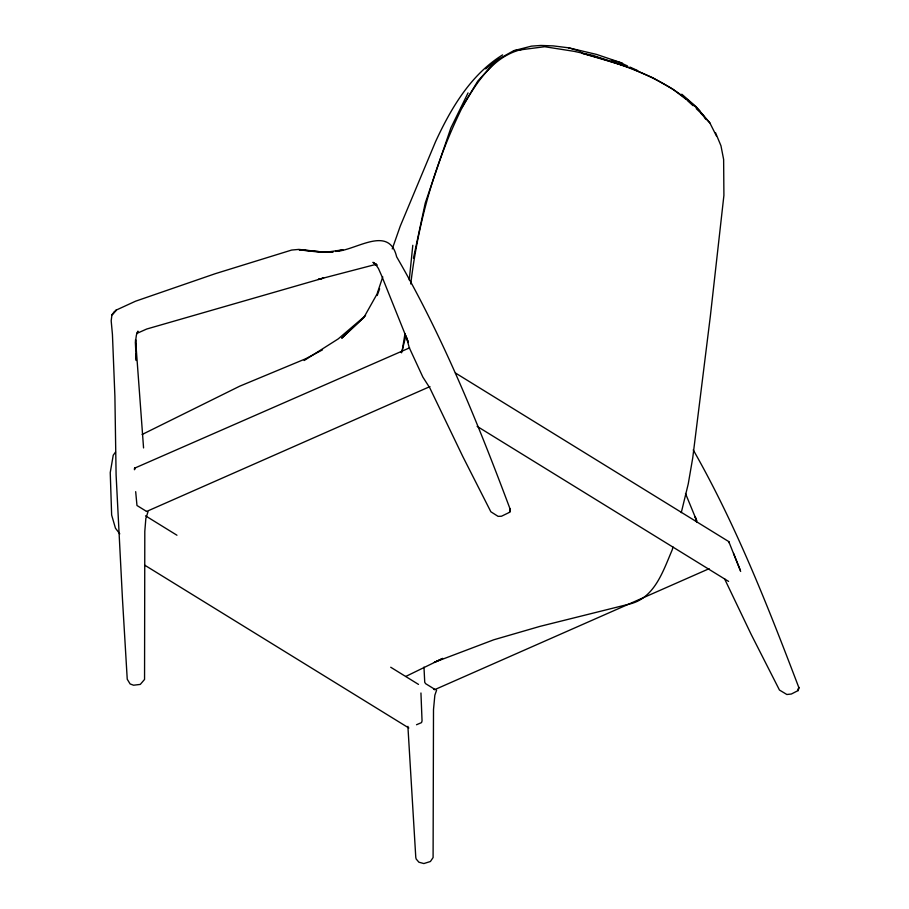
<?xml version="1.0" encoding="UTF-8"?>
<svg xmlns="http://www.w3.org/2000/svg" width="909" height="909" viewBox="0 0 909 909"><rect width="100%" height="100%" fill="white"/><g stroke="black" fill="none" stroke-linecap="round" stroke-linejoin="round"><path stroke-width="1.36" d="M409.255 279.983L412.8 245.294M410.754 283.972C417.935 223.307 434.718 163.631 461.579 108.694C475.566 83.889 492.769 55.858 522.664 49.222M404.994 333.569L402.335 349.976L401.028 352.419M413.447 258.224L425.264 203.025L450.853 127.987L468.055 92.9M672.955 546.923L672.296 549.672C663.218 570.659 654.821 598.236 629.369 604.076L539.991 626.369L493.769 639.788L434.354 662.309L442.763 658.4L405.744 676.455M681.273 512.642L688.261 483.838L692.738 457.863L710.338 316.287L723.905 195.401L723.632 159.461L720.962 145.77L715.485 132.634M401.596 352.817L405.891 335.637M382.757 276.87L376.996 294.118L363.839 317.536L341.727 338.216L365.554 315.571L338.228 338.898L304.151 360.521M436.593 690.204L434.854 695.203L433.502 709.543L433.093 857.562L430.411 861.505L423.867 863.55L418.901 862.209L416.152 858.982L415.777 857.301L407.902 726.348M392.256 248.93L400.233 226.193L435.57 141.634C450.966 108.307 470.646 74.777 502.597 54.892M377.212 295.47L379.621 288.812M147.997 511.801L145.849 518.494L144.804 531.367L144.554 679.443L140.281 684.409L133.566 685.216L130.112 683.943L127.237 679.216L122.454 598.758L116.102 474.952L114.898 396.313L112.432 334.398L111.182 320.832L111.932 314.855L116.42 309.992L135.509 301.22L215.081 273.745L291.653 250.055L298.834 249.407L324.49 252.225M134.441 469.748L135.35 467.84L409.607 347.829M461.272 108.376L477.839 81.026L497.155 59.914L513.665 50.722L531.481 46.132L540.889 45.45L553.183 45.893L568.489 47.791L596.565 54.415L622.574 63.232M115.523 452.091L113.227 455.239L110.239 472.612L111.648 515.062L115.466 528.22L119.772 533.844M485.736 68.925L497.155 59.914M322.502 349.84L305.606 358.794L239.681 386.2L142.111 434.502M146.451 511.528L429.957 386.575M434.82 689.601L709.134 568.693M416.515 724.746L421.526 722.61L422.049 720.917L420.947 692.988M335.728 251.373C355.544 250.793 388.95 224.262 396.642 256.815C443.001 336.875 477.793 422.787 510.176 509.245L509.563 512.312L501.484 516.232L498.087 516.357L490.849 511.778L462.795 456.511L429.809 387.927L422.867 377.099L409.334 347.829L406.403 337.353L408.425 342.488L381.621 275.722L378.485 268.587L375.212 263.724L377.201 265.076M335.603 251.452L342.943 249.805L325.786 252.293L299.334 249.793M325.786 252.293L328.763 251.907L316.73 251.827L299.243 249.839M513.665 50.722L544.684 46.723L574.011 51.324L593.077 55.426L630.641 68.039L652.878 77.788L672.808 89.116L685.852 99.138M327.013 252.213L333.16 251.804M324.808 252.248L333.012 251.793M376.508 265.121L374.224 264.826L318.184 279.449L323.638 278.04L146.679 329.035L136.816 333.455L137.963 331.137L136.407 335.023L135.361 342.545L135.714 349.465M433.559 689.352L435.206 689.59L425.639 683.682L424.742 682.329L423.969 667.092M623.233 65.414L581.828 53.176C624.347 64.516 668.229 79.094 699.941 111.08M568.489 47.791L580.646 51.268M611.712 60.142L619.813 62.448L627.483 65.948M630.039 67.118L637.698 70.618M455.409 372.974L728.791 541.605L729.382 543.071M728.598 581.408L477.123 426.344M408.834 727.995L144.747 565.193M146.554 511.415L136.975 505.506L135.68 491.667M145.542 515.835L176.948 535.231M390.722 667.24L418.492 684.397M376.474 264.53L372.94 262.326L376.474 264.667M688.022 100.808L693.101 105.421M681.795 94.218L696.078 106.683L709.815 122.84L716.44 135.986M683.966 97.002L693.169 105.728M696.237 108.637L703.396 115.432L705.589 119.056M700.839 113.273L709.815 122.84M693.226 449.887C736.188 525.357 767.9 606.394 798.761 687.352L798.204 690.522L791.364 694.021L786.864 694.499L779.456 690.045L751.164 634.391L724.507 578.692M685.488 493.485L696.589 520.448M728.791 541.605L740.653 571.443M733.563 553.411L740.346 570.227M696.714 520.63L695.215 516.926L696.692 522.141M143.565 447.932L135.566 339.659L136.27 360.521L135.918 353.612M798.761 687.352L798.204 690.522L798.761 687.352M510.176 509.245L509.563 512.312L510.176 509.245M134.464 469.101L134.737 467.874L134.464 469.101M114.159 312.162L111.932 314.855L116.42 309.992L114.159 312.162"/></g></svg>
